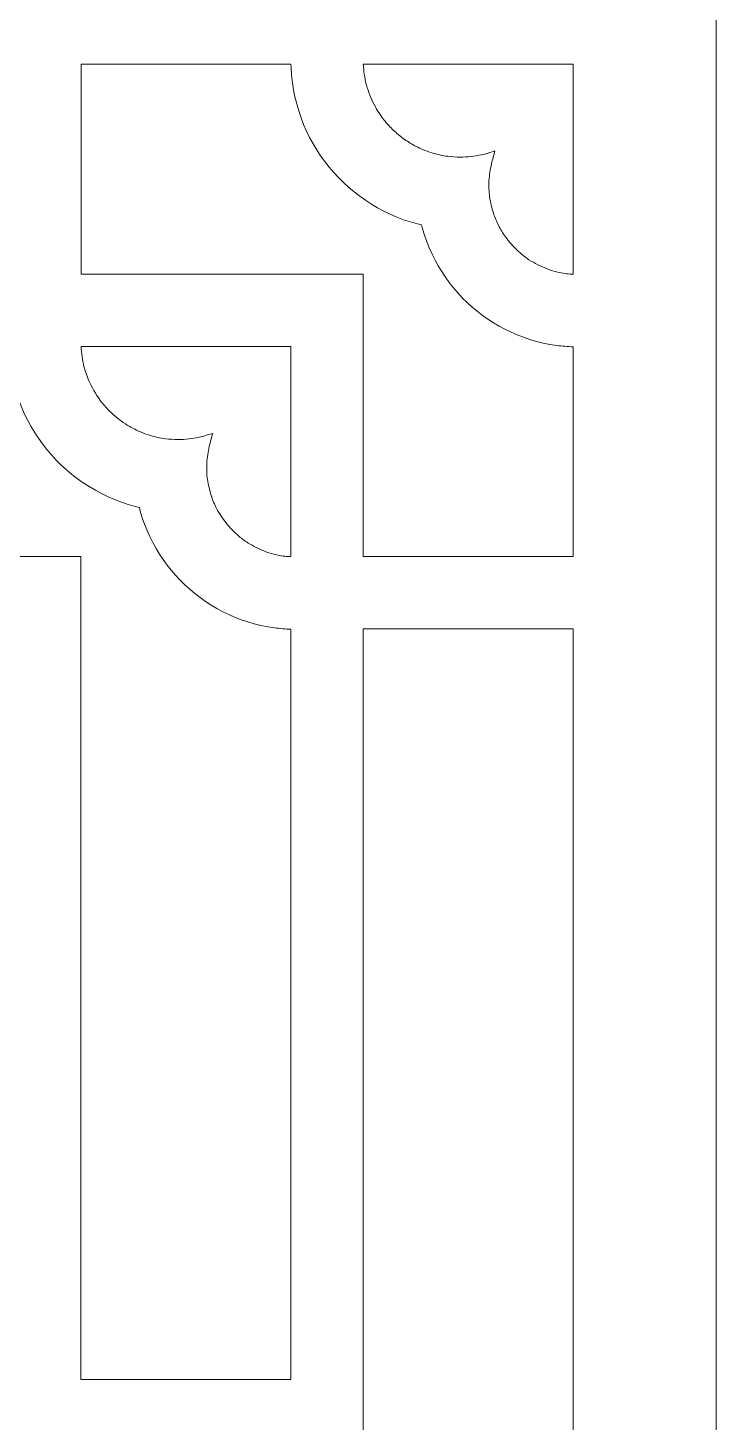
# Model space of a CAD drawing. Header units: centimetres. Extents: x -16.1 to -7.2, y -9.5 to 9.5.
# Drawn here: x -8.715 to -7.216, y -6.053 to -3.02 of the extents above; entities that cross this region are included whole.
import ezdxf

# ---------------------------------------------------------------- set-up
doc = ezdxf.new("R2010")
doc.units = ezdxf.units.CM
doc.header["$MEASUREMENT"] = 0
doc.layers.add('layer 1', color=7, linetype='Continuous')

msp = doc.modelspace()

# ---------------------------------------------------------------- linework, layer by layer
at = {"layer": 'layer 1', "color": 7, "lineweight": 9}
for points, knots in [([(-7.21578, 9.5), (-7.21578, 9.5), (-7.21578, -9.5), (-7.21578, -9.5), (-7.21578, -9.5), (-7.21578, -9.5), (-11.3688, -9.5), (-11.3688, -9.5), (-11.3688, -9.5), (-11.3688, -9.5), (-11.3688, 9.5), (-11.3688, 9.5), (-11.3688, 9.5), (-11.3688, 9.5), (-7.21578, 9.5), (-7.21578, 9.5)], [0, 0, 0, 0, 0.2, 0.2, 0.2, 0.2, 0.4, 0.4, 0.4, 0.4, 0.6, 0.6, 0.6, 0.6, 1, 1, 1, 1]), ([(-7.63523, -3.69313), (-7.63523, -3.69313), (-7.64896, -3.68784), (-7.64896, -3.68784), (-7.64896, -3.68784), (-7.64896, -3.68784), (-7.66242, -3.682), (-7.66242, -3.682), (-7.66242, -3.682), (-7.66242, -3.682), (-7.67557, -3.67563), (-7.67557, -3.67563), (-7.67557, -3.67563), (-7.67557, -3.67563), (-7.68842, -3.66873), (-7.68842, -3.66873), (-7.68842, -3.66873), (-7.68842, -3.66873), (-7.70095, -3.66133), (-7.70095, -3.66133), (-7.70095, -3.66133), (-7.70095, -3.66133), (-7.71312, -3.65341), (-7.71312, -3.65341), (-7.71312, -3.65341), (-7.71312, -3.65341), (-7.72496, -3.64502), (-7.72496, -3.64502), (-7.72496, -3.64502), (-7.72496, -3.64502), (-7.73645, -3.63618), (-7.73645, -3.63618), (-7.73645, -3.63618), (-7.73645, -3.63618), (-7.74752, -3.62687), (-7.74752, -3.62687), (-7.74752, -3.62687), (-7.74752, -3.62687), (-7.75822, -3.61713), (-7.75822, -3.61713), (-7.75822, -3.61713), (-7.75822, -3.61713), (-7.76849, -3.60696), (-7.76849, -3.60696), (-7.76849, -3.60696), (-7.76849, -3.60696), (-7.77837, -3.59638), (-7.77837, -3.59638), (-7.77837, -3.59638), (-7.77837, -3.59638), (-7.78781, -3.58539), (-7.78781, -3.58539), (-7.78781, -3.58539), (-7.78781, -3.58539), (-7.79678, -3.57403), (-7.79678, -3.57403), (-7.79678, -3.57403), (-7.79678, -3.57403), (-7.8053, -3.5623), (-7.8053, -3.5623), (-7.8053, -3.5623), (-7.8053, -3.5623), (-7.81334, -3.55021), (-7.81334, -3.55021), (-7.81334, -3.55021), (-7.81334, -3.55021), (-7.82089, -3.53778), (-7.82089, -3.53778), (-7.82089, -3.53778), (-7.82089, -3.53778), (-7.82795, -3.52503), (-7.82795, -3.52503), (-7.82795, -3.52503), (-7.82795, -3.52503), (-7.83448, -3.51196), (-7.83448, -3.51196), (-7.83448, -3.51196), (-7.83448, -3.51196), (-7.84048, -3.49858), (-7.84048, -3.49858), (-7.84048, -3.49858), (-7.84048, -3.49858), (-7.84591, -3.48492), (-7.84591, -3.48492), (-7.84591, -3.48492), (-7.84591, -3.48492), (-7.85081, -3.47101), (-7.85081, -3.47101), (-7.85081, -3.47101), (-7.85081, -3.47101), (-7.85511, -3.45681), (-7.85511, -3.45681), (-7.85511, -3.45681), (-7.85511, -3.45681), (-7.85721, -3.44863), (-7.85721, -3.44863), (-7.85721, -3.44863), (-7.85721, -3.44863), (-7.86637, -3.44643), (-7.86637, -3.44643), (-7.86637, -3.44643), (-7.86637, -3.44643), (-7.88155, -3.4421), (-7.88155, -3.4421), (-7.88155, -3.4421), (-7.88155, -3.4421), (-7.89648, -3.43713), (-7.89648, -3.43713), (-7.89648, -3.43713), (-7.89648, -3.43713), (-7.91108, -3.43155), (-7.91108, -3.43155), (-7.91108, -3.43155), (-7.91108, -3.43155), (-7.92541, -3.42539), (-7.92541, -3.42539), (-7.92541, -3.42539), (-7.92541, -3.42539), (-7.93942, -3.41863), (-7.93942, -3.41863), (-7.93942, -3.41863), (-7.93942, -3.41863), (-7.95309, -3.41132), (-7.95309, -3.41132), (-7.95309, -3.41132), (-7.95309, -3.41132), (-7.9664, -3.40345), (-7.9664, -3.40345), (-7.9664, -3.40345), (-7.9664, -3.40345), (-7.97937, -3.39505), (-7.97937, -3.39505), (-7.97937, -3.39505), (-7.97937, -3.39505), (-7.99195, -3.38613), (-7.99195, -3.38613), (-7.99195, -3.38613), (-7.99195, -3.38613), (-8.00412, -3.37671), (-8.00412, -3.37671), (-8.00412, -3.37671), (-8.00412, -3.37671), (-8.01591, -3.3668), (-8.01591, -3.3668), (-8.01591, -3.3668), (-8.01591, -3.3668), (-8.02726, -3.35641), (-8.02726, -3.35641), (-8.02726, -3.35641), (-8.02726, -3.35641), (-8.03816, -3.34558), (-8.03816, -3.34558), (-8.03816, -3.34558), (-8.03816, -3.34558), (-8.04862, -3.33429), (-8.04862, -3.33429), (-8.04862, -3.33429), (-8.04862, -3.33429), (-8.0586, -3.32257), (-8.0586, -3.32257), (-8.0586, -3.32257), (-8.0586, -3.32257), (-8.06811, -3.31046), (-8.06811, -3.31046), (-8.06811, -3.31046), (-8.06811, -3.31046), (-8.07708, -3.29793), (-8.07708, -3.29793), (-8.07708, -3.29793), (-8.07708, -3.29793), (-8.08556, -3.28504), (-8.08556, -3.28504), (-8.08556, -3.28504), (-8.08556, -3.28504), (-8.09352, -3.27176), (-8.09352, -3.27176), (-8.09352, -3.27176), (-8.09352, -3.27176), (-8.10093, -3.25816), (-8.10093, -3.25816), (-8.10093, -3.25816), (-8.10093, -3.25816), (-8.10776, -3.2442), (-8.10776, -3.2442), (-8.10776, -3.2442), (-8.10776, -3.2442), (-8.11403, -3.22994), (-8.11403, -3.22994), (-8.11403, -3.22994), (-8.11403, -3.22994), (-8.11969, -3.21535), (-8.11969, -3.21535), (-8.11969, -3.21535), (-8.11969, -3.21535), (-8.12474, -3.20049), (-8.12474, -3.20049), (-8.12474, -3.20049), (-8.12474, -3.20049), (-8.1292, -3.18535), (-8.1292, -3.18535), (-8.1292, -3.18535), (-8.1292, -3.18535), (-8.13298, -3.16995), (-8.13298, -3.16995), (-8.13298, -3.16995), (-8.13298, -3.16995), (-8.13613, -3.15431), (-8.13613, -3.15431), (-8.13613, -3.15431), (-8.13613, -3.15431), (-8.13859, -3.13844), (-8.13859, -3.13844), (-8.13859, -3.13844), (-8.13859, -3.13844), (-8.14037, -3.12235), (-8.14037, -3.12235), (-8.14037, -3.12235), (-8.14037, -3.12235), (-8.14146, -3.10608), (-8.14146, -3.10608), (-8.14146, -3.10608), (-8.14146, -3.10608), (-8.14162, -3.09848), (-8.14162, -3.09848), (-8.14162, -3.09848), (-8.14162, -3.09848), (-8.59881, -3.09848), (-8.59881, -3.09848), (-8.59881, -3.09848), (-8.59881, -3.09848), (-8.59881, -3.55577), (-8.59881, -3.55577), (-8.59881, -3.55577), (-8.59881, -3.55577), (-7.98454, -3.55577), (-7.98454, -3.55577), (-7.98454, -3.55577), (-7.98454, -3.55577), (-7.98454, -4.16979), (-7.98454, -4.16979), (-7.98454, -4.16979), (-7.98454, -4.16979), (-7.52727, -4.16979), (-7.52727, -4.16979), (-7.52727, -4.16979), (-7.52727, -4.16979), (-7.52727, -3.71362), (-7.52727, -3.71362), (-7.52727, -3.71362), (-7.53921, -3.71334), (-7.55098, -3.71211), (-7.56282, -3.7108), (-7.56282, -3.7108), (-7.56282, -3.7108), (-7.57775, -3.70847), (-7.57775, -3.70847), (-7.57775, -3.70847), (-7.57775, -3.70847), (-7.59246, -3.70553), (-7.59246, -3.70553), (-7.59246, -3.70553), (-7.59246, -3.70553), (-7.60696, -3.70199), (-7.60696, -3.70199), (-7.60696, -3.70199), (-7.60696, -3.70199), (-7.62121, -3.69785), (-7.62121, -3.69785), (-7.62121, -3.69785), (-7.62121, -3.69785), (-7.63523, -3.69313), (-7.63523, -3.69313)], [0, 0, 0, 0, 0.0144928, 0.0144928, 0.0144928, 0.0144928, 0.0289855, 0.0289855, 0.0289855, 0.0289855, 0.0434783, 0.0434783, 0.0434783, 0.0434783, 0.057971, 0.057971, 0.057971, 0.057971, 0.0724638, 0.0724638, 0.0724638, 0.0724638, 0.0869565, 0.0869565, 0.0869565, 0.0869565, 0.1014493, 0.1014493, 0.1014493, 0.1014493, 0.115942, 0.115942, 0.115942, 0.115942, 0.1304348, 0.1304348, 0.1304348, 0.1304348, 0.1449275, 0.1449275, 0.1449275, 0.1449275, 0.1594203, 0.1594203, 0.1594203, 0.1594203, 0.173913, 0.173913, 0.173913, 0.173913, 0.1884058, 0.1884058, 0.1884058, 0.1884058, 0.2028986, 0.2028986, 0.2028986, 0.2028986, 0.2173913, 0.2173913, 0.2173913, 0.2173913, 0.2318841, 0.2318841, 0.2318841, 0.2318841, 0.2463768, 0.2463768, 0.2463768, 0.2463768, 0.2608696, 0.2608696, 0.2608696, 0.2608696, 0.2753623, 0.2753623, 0.2753623, 0.2753623, 0.2898551, 0.2898551, 0.2898551, 0.2898551, 0.3043478, 0.3043478, 0.3043478, 0.3043478, 0.3188406, 0.3188406, 0.3188406, 0.3188406, 0.3333333, 0.3333333, 0.3333333, 0.3333333, 0.3478261, 0.3478261, 0.3478261, 0.3478261, 0.3623188, 0.3623188, 0.3623188, 0.3623188, 0.3768116, 0.3768116, 0.3768116, 0.3768116, 0.3913043, 0.3913043, 0.3913043, 0.3913043, 0.4057971, 0.4057971, 0.4057971, 0.4057971, 0.4202899, 0.4202899, 0.4202899, 0.4202899, 0.4347826, 0.4347826, 0.4347826, 0.4347826, 0.4492754, 0.4492754, 0.4492754, 0.4492754, 0.4637681, 0.4637681, 0.4637681, 0.4637681, 0.4782609, 0.4782609, 0.4782609, 0.4782609, 0.4927536, 0.4927536, 0.4927536, 0.4927536, 0.5072464, 0.5072464, 0.5072464, 0.5072464, 0.5217391, 0.5217391, 0.5217391, 0.5217391, 0.5362319, 0.5362319, 0.5362319, 0.5362319, 0.5507246, 0.5507246, 0.5507246, 0.5507246, 0.5652174, 0.5652174, 0.5652174, 0.5652174, 0.5797101, 0.5797101, 0.5797101, 0.5797101, 0.5942029, 0.5942029, 0.5942029, 0.5942029, 0.6086957, 0.6086957, 0.6086957, 0.6086957, 0.6231884, 0.6231884, 0.6231884, 0.6231884, 0.6376812, 0.6376812, 0.6376812, 0.6376812, 0.6521739, 0.6521739, 0.6521739, 0.6521739, 0.6666667, 0.6666667, 0.6666667, 0.6666667, 0.6811594, 0.6811594, 0.6811594, 0.6811594, 0.6956522, 0.6956522, 0.6956522, 0.6956522, 0.7101449, 0.7101449, 0.7101449, 0.7101449, 0.7246377, 0.7246377, 0.7246377, 0.7246377, 0.7391304, 0.7391304, 0.7391304, 0.7391304, 0.7536232, 0.7536232, 0.7536232, 0.7536232, 0.7681159, 0.7681159, 0.7681159, 0.7681159, 0.7826087, 0.7826087, 0.7826087, 0.7826087, 0.7971014, 0.7971014, 0.7971014, 0.7971014, 0.8115942, 0.8115942, 0.8115942, 0.8115942, 0.826087, 0.826087, 0.826087, 0.826087, 0.8405797, 0.8405797, 0.8405797, 0.8405797, 0.8550725, 0.8550725, 0.8550725, 0.8550725, 0.8695652, 0.8695652, 0.8695652, 0.8695652, 0.884058, 0.884058, 0.884058, 0.884058, 0.8985507, 0.8985507, 0.8985507, 0.8985507, 0.9130435, 0.9130435, 0.9130435, 0.9130435, 0.9275362, 0.9275362, 0.9275362, 0.9275362, 0.942029, 0.942029, 0.942029, 0.942029, 0.9565217, 0.9565217, 0.9565217, 0.9565217, 0.9710145, 0.9710145, 0.9710145, 0.9710145, 1, 1, 1, 1]), ([(-7.97568, -3.14964), (-7.97333, -3.15704), (-7.97075, -3.16433), (-7.96791, -3.17157), (-7.96791, -3.17157), (-7.96168, -3.18522), (-7.95446, -3.19815), (-7.94609, -3.21059), (-7.94609, -3.21059), (-7.94015, -3.21926), (-7.93329, -3.22716), (-7.92621, -3.23489), (-7.92621, -3.23489), (-7.91983, -3.24177), (-7.91278, -3.24789), (-7.90554, -3.2538), (-7.90554, -3.2538), (-7.89804, -3.2598), (-7.89027, -3.26536), (-7.88221, -3.27056), (-7.88221, -3.27056), (-7.87332, -3.27566), (-7.86424, -3.28031), (-7.85492, -3.28457), (-7.85492, -3.28457), (-7.84835, -3.28715), (-7.84173, -3.28949), (-7.83501, -3.29157), (-7.83501, -3.29157), (-7.82374, -3.29496), (-7.81198, -3.29798), (-7.80027, -3.29931), (-7.80027, -3.29931), (-7.7912, -3.30029), (-7.78212, -3.30093), (-7.77298, -3.30117), (-7.77298, -3.30117), (-7.75739, -3.30074), (-7.74208, -3.29905), (-7.72676, -3.29593), (-7.72676, -3.29593), (-7.72463, -3.29547), (-7.72247, -3.295), (-7.72031, -3.29451), (-7.72031, -3.29451), (-7.71265, -3.29231), (-7.70505, -3.28992), (-7.69745, -3.2876), (-7.69745, -3.2876), (-7.70002, -3.29702), (-7.70278, -3.30641), (-7.70502, -3.31592), (-7.70502, -3.31592), (-7.70779, -3.32785), (-7.70956, -3.33985), (-7.71052, -3.35204), (-7.71052, -3.35204), (-7.71079, -3.36395), (-7.71071, -3.37609), (-7.70896, -3.38788), (-7.70896, -3.38788), (-7.7071, -3.39982), (-7.70445, -3.41142), (-7.7009, -3.42294), (-7.7009, -3.42294), (-7.69794, -3.43218), (-7.69395, -3.441), (-7.68969, -3.4497), (-7.68969, -3.4497), (-7.68542, -3.45835), (-7.68011, -3.46645), (-7.67453, -3.4743), (-7.67453, -3.4743), (-7.66671, -3.48503), (-7.65813, -3.4948), (-7.64858, -3.50401), (-7.64858, -3.50401), (-7.64571, -3.50673), (-7.64278, -3.50939), (-7.6398, -3.512), (-7.6398, -3.512), (-7.6398, -3.512), (-7.62331, -3.52421), (-7.62331, -3.52421), (-7.62331, -3.52421), (-7.6107, -3.53211), (-7.59777, -3.53873), (-7.58393, -3.54417), (-7.58393, -3.54417), (-7.58059, -3.54546), (-7.57726, -3.54666), (-7.5739, -3.54782), (-7.5739, -3.54782), (-7.56301, -3.55089), (-7.5518, -3.55369), (-7.54053, -3.55492), (-7.54053, -3.55492), (-7.53613, -3.55538), (-7.5317, -3.55575), (-7.52727, -3.55597), (-7.52727, -3.55597), (-7.52727, -3.55597), (-7.52727, -3.09848), (-7.52727, -3.09848), (-7.52727, -3.09848), (-7.52727, -3.09848), (-7.98413, -3.09848), (-7.98413, -3.09848), (-7.98413, -3.09848), (-7.98328, -3.11331), (-7.98115, -3.12782), (-7.97787, -3.1423), (-7.97787, -3.1423), (-7.97715, -3.14475), (-7.97641, -3.1472), (-7.97568, -3.14964)], [0, 0, 0, 0, 0.0333333, 0.0333333, 0.0333333, 0.0333333, 0.0666667, 0.0666667, 0.0666667, 0.0666667, 0.1, 0.1, 0.1, 0.1, 0.1333333, 0.1333333, 0.1333333, 0.1333333, 0.1666667, 0.1666667, 0.1666667, 0.1666667, 0.2, 0.2, 0.2, 0.2, 0.2333333, 0.2333333, 0.2333333, 0.2333333, 0.2666667, 0.2666667, 0.2666667, 0.2666667, 0.3, 0.3, 0.3, 0.3, 0.3333333, 0.3333333, 0.3333333, 0.3333333, 0.3666667, 0.3666667, 0.3666667, 0.3666667, 0.4, 0.4, 0.4, 0.4, 0.4333333, 0.4333333, 0.4333333, 0.4333333, 0.4666667, 0.4666667, 0.4666667, 0.4666667, 0.5, 0.5, 0.5, 0.5, 0.5333333, 0.5333333, 0.5333333, 0.5333333, 0.5666667, 0.5666667, 0.5666667, 0.5666667, 0.6, 0.6, 0.6, 0.6, 0.6333333, 0.6333333, 0.6333333, 0.6333333, 0.6666667, 0.6666667, 0.6666667, 0.6666667, 0.7, 0.7, 0.7, 0.7, 0.7333333, 0.7333333, 0.7333333, 0.7333333, 0.7666667, 0.7666667, 0.7666667, 0.7666667, 0.8, 0.8, 0.8, 0.8, 0.8333333, 0.8333333, 0.8333333, 0.8333333, 0.8666667, 0.8666667, 0.8666667, 0.8666667, 0.9, 0.9, 0.9, 0.9, 0.9333333, 0.9333333, 0.9333333, 0.9333333, 1, 1, 1, 1]), ([(-8.24978, -4.30768), (-8.24978, -4.30768), (-8.26351, -4.3024), (-8.26351, -4.3024), (-8.26351, -4.3024), (-8.26351, -4.3024), (-8.27696, -4.29656), (-8.27696, -4.29656), (-8.27696, -4.29656), (-8.27696, -4.29656), (-8.29012, -4.29018), (-8.29012, -4.29018), (-8.29012, -4.29018), (-8.29012, -4.29018), (-8.30297, -4.28328), (-8.30297, -4.28328), (-8.30297, -4.28328), (-8.30297, -4.28328), (-8.31549, -4.27587), (-8.31549, -4.27587), (-8.31549, -4.27587), (-8.31549, -4.27587), (-8.32769, -4.26796), (-8.32769, -4.26796), (-8.32769, -4.26796), (-8.32769, -4.26796), (-8.33951, -4.25958), (-8.33951, -4.25958), (-8.33951, -4.25958), (-8.33951, -4.25958), (-8.35099, -4.25072), (-8.35099, -4.25072), (-8.35099, -4.25072), (-8.35099, -4.25072), (-8.36207, -4.24143), (-8.36207, -4.24143), (-8.36207, -4.24143), (-8.36207, -4.24143), (-8.37276, -4.23168), (-8.37276, -4.23168), (-8.37276, -4.23168), (-8.37276, -4.23168), (-8.38307, -4.2215), (-8.38307, -4.2215), (-8.38307, -4.2215), (-8.38307, -4.2215), (-8.39294, -4.21092), (-8.39294, -4.21092), (-8.39294, -4.21092), (-8.39294, -4.21092), (-8.40235, -4.19995), (-8.40235, -4.19995), (-8.40235, -4.19995), (-8.40235, -4.19995), (-8.41134, -4.18859), (-8.41134, -4.18859), (-8.41134, -4.18859), (-8.41134, -4.18859), (-8.41985, -4.17686), (-8.41985, -4.17686), (-8.41985, -4.17686), (-8.41985, -4.17686), (-8.42792, -4.16476), (-8.42792, -4.16476), (-8.42792, -4.16476), (-8.42792, -4.16476), (-8.43547, -4.15234), (-8.43547, -4.15234), (-8.43547, -4.15234), (-8.43547, -4.15234), (-8.44249, -4.13958), (-8.44249, -4.13958), (-8.44249, -4.13958), (-8.44249, -4.13958), (-8.44903, -4.12652), (-8.44903, -4.12652), (-8.44903, -4.12652), (-8.44903, -4.12652), (-8.45502, -4.11314), (-8.45502, -4.11314), (-8.45502, -4.11314), (-8.45502, -4.11314), (-8.46046, -4.09948), (-8.46046, -4.09948), (-8.46046, -4.09948), (-8.46046, -4.09948), (-8.46535, -4.08555), (-8.46535, -4.08555), (-8.46535, -4.08555), (-8.46535, -4.08555), (-8.46968, -4.07136), (-8.46968, -4.07136), (-8.46968, -4.07136), (-8.46968, -4.07136), (-8.47178, -4.06319), (-8.47178, -4.06319), (-8.47178, -4.06319), (-8.47178, -4.06319), (-8.48094, -4.06099), (-8.48094, -4.06099), (-8.48094, -4.06099), (-8.48094, -4.06099), (-8.49612, -4.05666), (-8.49612, -4.05666), (-8.49612, -4.05666), (-8.49612, -4.05666), (-8.51103, -4.05169), (-8.51103, -4.05169), (-8.51103, -4.05169), (-8.51103, -4.05169), (-8.52566, -4.04611), (-8.52566, -4.04611), (-8.52566, -4.04611), (-8.52566, -4.04611), (-8.53996, -4.03993), (-8.53996, -4.03993), (-8.53996, -4.03993), (-8.53996, -4.03993), (-8.55396, -4.03319), (-8.55396, -4.03319), (-8.55396, -4.03319), (-8.55396, -4.03319), (-8.56764, -4.02588), (-8.56764, -4.02588), (-8.56764, -4.02588), (-8.56764, -4.02588), (-8.58098, -4.01801), (-8.58098, -4.01801), (-8.58098, -4.01801), (-8.58098, -4.01801), (-8.59392, -4.00961), (-8.59392, -4.00961), (-8.59392, -4.00961), (-8.59392, -4.00961), (-8.60649, -4.00068), (-8.60649, -4.00068), (-8.60649, -4.00068), (-8.60649, -4.00068), (-8.61866, -3.99125), (-8.61866, -3.99125), (-8.61866, -3.99125), (-8.61866, -3.99125), (-8.63045, -3.98136), (-8.63045, -3.98136), (-8.63045, -3.98136), (-8.63045, -3.98136), (-8.6418, -3.97096), (-8.6418, -3.97096), (-8.6418, -3.97096), (-8.6418, -3.97096), (-8.65271, -3.96012), (-8.65271, -3.96012), (-8.65271, -3.96012), (-8.65271, -3.96012), (-8.66318, -3.94884), (-8.66318, -3.94884), (-8.66318, -3.94884), (-8.66318, -3.94884), (-8.67314, -3.93713), (-8.67314, -3.93713), (-8.67314, -3.93713), (-8.67314, -3.93713), (-8.68266, -3.925), (-8.68266, -3.925), (-8.68266, -3.925), (-8.68266, -3.925), (-8.69166, -3.91249), (-8.69166, -3.91249), (-8.69166, -3.91249), (-8.69166, -3.91249), (-8.70013, -3.89959), (-8.70013, -3.89959), (-8.70013, -3.89959), (-8.70013, -3.89959), (-8.70809, -3.88632), (-8.70809, -3.88632), (-8.70809, -3.88632), (-8.70809, -3.88632), (-8.71547, -3.87272), (-8.71547, -3.87272), (-8.71547, -3.87272), (-8.71547, -3.87272), (-8.72231, -3.85875), (-8.72231, -3.85875), (-8.72231, -3.85875), (-8.72231, -3.85875), (-8.7286, -3.84448), (-8.7286, -3.84448), (-8.7286, -3.84448), (-8.7286, -3.84448), (-8.73426, -3.82991), (-8.73426, -3.82991), (-8.73426, -3.82991), (-8.73426, -3.82991), (-8.73932, -3.81505), (-8.73932, -3.81505), (-8.73932, -3.81505), (-8.73932, -3.81505), (-8.74375, -3.79989), (-8.74375, -3.79989), (-8.74375, -3.79989), (-8.74375, -3.79989), (-8.74755, -3.78449), (-8.74755, -3.78449), (-8.74755, -3.78449), (-8.74755, -3.78449), (-8.75069, -3.76886), (-8.75069, -3.76886), (-8.75069, -3.76886), (-8.75069, -3.76886), (-8.75315, -3.753), (-8.75315, -3.753), (-8.75315, -3.753), (-8.75315, -3.753), (-8.75493, -3.73691), (-8.75493, -3.73691), (-8.75493, -3.73691), (-8.75493, -3.73691), (-8.756, -3.72064), (-8.756, -3.72064), (-8.756, -3.72064), (-8.756, -3.72064), (-8.75619, -3.71304), (-8.75619, -3.71304), (-8.75619, -3.71304), (-8.75619, -3.71304), (-9.21365, -3.71304), (-9.21365, -3.71304), (-9.21365, -3.71304), (-9.21365, -3.71304), (-9.21365, -4.17033), (-9.21365, -4.17033), (-9.21365, -4.17033), (-9.21365, -4.17033), (-8.59911, -4.17033), (-8.59911, -4.17033), (-8.59911, -4.17033), (-8.59911, -4.17033), (-8.59911, -5.96103), (-8.59911, -5.96103), (-8.59911, -5.96103), (-8.59911, -5.96103), (-8.14181, -5.96103), (-8.14181, -5.96103), (-8.14181, -5.96103), (-8.14181, -5.96103), (-8.14181, -4.32817), (-8.14181, -4.32817), (-8.14181, -4.32817), (-8.15376, -4.32789), (-8.16552, -4.32665), (-8.17739, -4.32534), (-8.17739, -4.32534), (-8.17739, -4.32534), (-8.19232, -4.32303), (-8.19232, -4.32303), (-8.19232, -4.32303), (-8.19232, -4.32303), (-8.20704, -4.32009), (-8.20704, -4.32009), (-8.20704, -4.32009), (-8.20704, -4.32009), (-8.22153, -4.31655), (-8.22153, -4.31655), (-8.22153, -4.31655), (-8.22153, -4.31655), (-8.23578, -4.31241), (-8.23578, -4.31241), (-8.23578, -4.31241), (-8.23578, -4.31241), (-8.24978, -4.30768), (-8.24978, -4.30768)], [0, 0, 0, 0, 0.0144928, 0.0144928, 0.0144928, 0.0144928, 0.0289855, 0.0289855, 0.0289855, 0.0289855, 0.0434783, 0.0434783, 0.0434783, 0.0434783, 0.057971, 0.057971, 0.057971, 0.057971, 0.0724638, 0.0724638, 0.0724638, 0.0724638, 0.0869565, 0.0869565, 0.0869565, 0.0869565, 0.1014493, 0.1014493, 0.1014493, 0.1014493, 0.115942, 0.115942, 0.115942, 0.115942, 0.1304348, 0.1304348, 0.1304348, 0.1304348, 0.1449275, 0.1449275, 0.1449275, 0.1449275, 0.1594203, 0.1594203, 0.1594203, 0.1594203, 0.173913, 0.173913, 0.173913, 0.173913, 0.1884058, 0.1884058, 0.1884058, 0.1884058, 0.2028986, 0.2028986, 0.2028986, 0.2028986, 0.2173913, 0.2173913, 0.2173913, 0.2173913, 0.2318841, 0.2318841, 0.2318841, 0.2318841, 0.2463768, 0.2463768, 0.2463768, 0.2463768, 0.2608696, 0.2608696, 0.2608696, 0.2608696, 0.2753623, 0.2753623, 0.2753623, 0.2753623, 0.2898551, 0.2898551, 0.2898551, 0.2898551, 0.3043478, 0.3043478, 0.3043478, 0.3043478, 0.3188406, 0.3188406, 0.3188406, 0.3188406, 0.3333333, 0.3333333, 0.3333333, 0.3333333, 0.3478261, 0.3478261, 0.3478261, 0.3478261, 0.3623188, 0.3623188, 0.3623188, 0.3623188, 0.3768116, 0.3768116, 0.3768116, 0.3768116, 0.3913043, 0.3913043, 0.3913043, 0.3913043, 0.4057971, 0.4057971, 0.4057971, 0.4057971, 0.4202899, 0.4202899, 0.4202899, 0.4202899, 0.4347826, 0.4347826, 0.4347826, 0.4347826, 0.4492754, 0.4492754, 0.4492754, 0.4492754, 0.4637681, 0.4637681, 0.4637681, 0.4637681, 0.4782609, 0.4782609, 0.4782609, 0.4782609, 0.4927536, 0.4927536, 0.4927536, 0.4927536, 0.5072464, 0.5072464, 0.5072464, 0.5072464, 0.5217391, 0.5217391, 0.5217391, 0.5217391, 0.5362319, 0.5362319, 0.5362319, 0.5362319, 0.5507246, 0.5507246, 0.5507246, 0.5507246, 0.5652174, 0.5652174, 0.5652174, 0.5652174, 0.5797101, 0.5797101, 0.5797101, 0.5797101, 0.5942029, 0.5942029, 0.5942029, 0.5942029, 0.6086957, 0.6086957, 0.6086957, 0.6086957, 0.6231884, 0.6231884, 0.6231884, 0.6231884, 0.6376812, 0.6376812, 0.6376812, 0.6376812, 0.6521739, 0.6521739, 0.6521739, 0.6521739, 0.6666667, 0.6666667, 0.6666667, 0.6666667, 0.6811594, 0.6811594, 0.6811594, 0.6811594, 0.6956522, 0.6956522, 0.6956522, 0.6956522, 0.7101449, 0.7101449, 0.7101449, 0.7101449, 0.7246377, 0.7246377, 0.7246377, 0.7246377, 0.7391304, 0.7391304, 0.7391304, 0.7391304, 0.7536232, 0.7536232, 0.7536232, 0.7536232, 0.7681159, 0.7681159, 0.7681159, 0.7681159, 0.7826087, 0.7826087, 0.7826087, 0.7826087, 0.7971014, 0.7971014, 0.7971014, 0.7971014, 0.8115942, 0.8115942, 0.8115942, 0.8115942, 0.826087, 0.826087, 0.826087, 0.826087, 0.8405797, 0.8405797, 0.8405797, 0.8405797, 0.8550725, 0.8550725, 0.8550725, 0.8550725, 0.8695652, 0.8695652, 0.8695652, 0.8695652, 0.884058, 0.884058, 0.884058, 0.884058, 0.8985507, 0.8985507, 0.8985507, 0.8985507, 0.9130435, 0.9130435, 0.9130435, 0.9130435, 0.9275362, 0.9275362, 0.9275362, 0.9275362, 0.942029, 0.942029, 0.942029, 0.942029, 0.9565217, 0.9565217, 0.9565217, 0.9565217, 0.9710145, 0.9710145, 0.9710145, 0.9710145, 1, 1, 1, 1]), ([(-8.58842, -3.76977), (-8.58656, -3.77528), (-8.58459, -3.78072), (-8.58248, -3.78612), (-8.58248, -3.78612), (-8.57534, -3.80173), (-8.56692, -3.81637), (-8.557, -3.83038), (-8.557, -3.83038), (-8.55062, -3.83842), (-8.54395, -3.84612), (-8.5369, -3.85356), (-8.5369, -3.85356), (-8.52601, -3.86389), (-8.5145, -3.8732), (-8.50208, -3.88162), (-8.50208, -3.88162), (-8.49186, -3.88849), (-8.48064, -3.89402), (-8.46946, -3.89913), (-8.46946, -3.89913), (-8.46289, -3.90171), (-8.45627, -3.90403), (-8.44955, -3.90611), (-8.44955, -3.90611), (-8.43829, -3.90952), (-8.42655, -3.91253), (-8.41482, -3.91386), (-8.41482, -3.91386), (-8.40576, -3.91485), (-8.39666, -3.91549), (-8.38755, -3.91571), (-8.38755, -3.91571), (-8.37194, -3.91529), (-8.35663, -3.9136), (-8.34134, -3.91049), (-8.34134, -3.91049), (-8.33917, -3.91003), (-8.33701, -3.90956), (-8.33485, -3.90906), (-8.33485, -3.90906), (-8.3272, -3.90687), (-8.3196, -3.90445), (-8.31199, -3.90213), (-8.31199, -3.90213), (-8.31456, -3.91155), (-8.31733, -3.92096), (-8.3196, -3.93047), (-8.3196, -3.93047), (-8.32233, -3.94241), (-8.32411, -3.95439), (-8.32509, -3.9666), (-8.32509, -3.9666), (-8.32534, -3.97851), (-8.32526, -3.99064), (-8.32351, -4.00244), (-8.32351, -4.00244), (-8.32168, -4.01438), (-8.31899, -4.02598), (-8.31544, -4.0375), (-8.31544, -4.0375), (-8.31233, -4.0473), (-8.308, -4.05667), (-8.30346, -4.06587), (-8.30346, -4.06587), (-8.30078, -4.07117), (-8.29761, -4.07615), (-8.29441, -4.0811), (-8.29441, -4.0811), (-8.28705, -4.09215), (-8.27899, -4.1023), (-8.26983, -4.1119), (-8.26983, -4.1119), (-8.26487, -4.117), (-8.25971, -4.12187), (-8.25435, -4.12656), (-8.25435, -4.12656), (-8.24789, -4.1314), (-8.24161, -4.13646), (-8.23474, -4.14069), (-8.23474, -4.14069), (-8.22918, -4.14408), (-8.22352, -4.14724), (-8.2177, -4.1502), (-8.2177, -4.1502), (-8.20676, -4.15565), (-8.19522, -4.16059), (-8.18335, -4.16377), (-8.18335, -4.16377), (-8.17405, -4.16621), (-8.16465, -4.16842), (-8.15511, -4.16948), (-8.15511, -4.16948), (-8.1507, -4.16993), (-8.14627, -4.17031), (-8.14181, -4.17053), (-8.14181, -4.17053), (-8.14181, -4.17053), (-8.14181, -3.71304), (-8.14181, -3.71304), (-8.14181, -3.71304), (-8.14181, -3.71304), (-8.5987, -3.71304), (-8.5987, -3.71304), (-8.5987, -3.71304), (-8.59782, -3.72787), (-8.5957, -3.74238), (-8.59241, -3.75686), (-8.59241, -3.75686), (-8.59116, -3.76119), (-8.58984, -3.76549), (-8.58842, -3.76977)], [0, 0, 0, 0, 0.0344828, 0.0344828, 0.0344828, 0.0344828, 0.0689655, 0.0689655, 0.0689655, 0.0689655, 0.1034483, 0.1034483, 0.1034483, 0.1034483, 0.137931, 0.137931, 0.137931, 0.137931, 0.1724138, 0.1724138, 0.1724138, 0.1724138, 0.2068966, 0.2068966, 0.2068966, 0.2068966, 0.2413793, 0.2413793, 0.2413793, 0.2413793, 0.2758621, 0.2758621, 0.2758621, 0.2758621, 0.3103448, 0.3103448, 0.3103448, 0.3103448, 0.3448276, 0.3448276, 0.3448276, 0.3448276, 0.3793103, 0.3793103, 0.3793103, 0.3793103, 0.4137931, 0.4137931, 0.4137931, 0.4137931, 0.4482759, 0.4482759, 0.4482759, 0.4482759, 0.4827586, 0.4827586, 0.4827586, 0.4827586, 0.5172414, 0.5172414, 0.5172414, 0.5172414, 0.5517241, 0.5517241, 0.5517241, 0.5517241, 0.5862069, 0.5862069, 0.5862069, 0.5862069, 0.6206897, 0.6206897, 0.6206897, 0.6206897, 0.6551724, 0.6551724, 0.6551724, 0.6551724, 0.6896552, 0.6896552, 0.6896552, 0.6896552, 0.7241379, 0.7241379, 0.7241379, 0.7241379, 0.7586207, 0.7586207, 0.7586207, 0.7586207, 0.7931034, 0.7931034, 0.7931034, 0.7931034, 0.8275862, 0.8275862, 0.8275862, 0.8275862, 0.862069, 0.862069, 0.862069, 0.862069, 0.8965517, 0.8965517, 0.8965517, 0.8965517, 0.9310345, 0.9310345, 0.9310345, 0.9310345, 1, 1, 1, 1]), ([(-7.52727, -7.75155), (-7.52727, -7.75155), (-7.52727, -4.32706), (-7.52727, -4.32706), (-7.52727, -4.32706), (-7.52727, -4.32706), (-7.98454, -4.32706), (-7.98454, -4.32706), (-7.98454, -4.32706), (-7.98454, -4.32706), (-7.98454, -7.75155), (-7.98454, -7.75155), (-7.98454, -7.75155), (-7.98454, -7.75155), (-7.52727, -7.75155), (-7.52727, -7.75155)], [0, 0, 0, 0, 0.2, 0.2, 0.2, 0.2, 0.4, 0.4, 0.4, 0.4, 0.6, 0.6, 0.6, 0.6, 1, 1, 1, 1])]:
    msp.add_open_spline(points, degree=3, knots=knots, dxfattribs=at)

doc.saveas('drawing.dxf')
